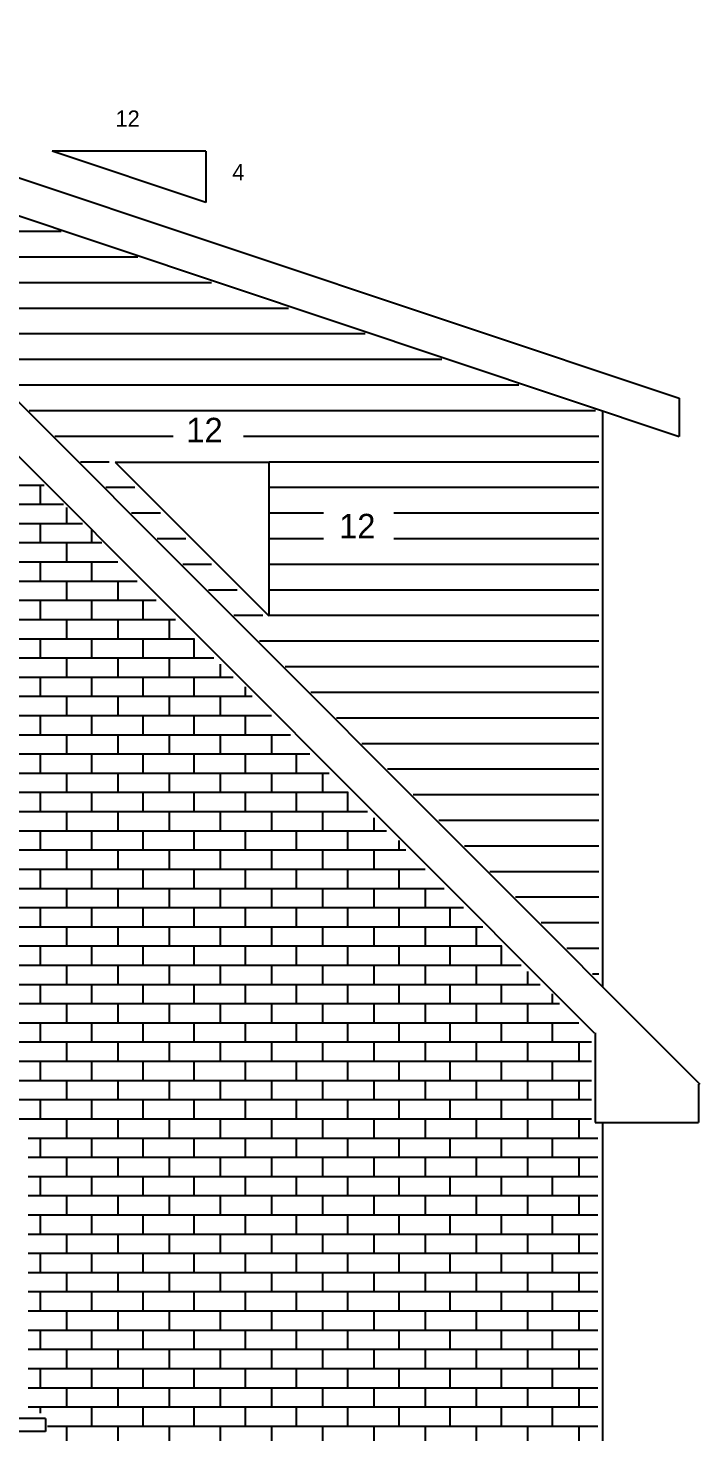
# Model space of a CAD drawing. Extents: x 465 to 796, y 342 to 681.
# Drawn here: x 690.7 to 795.6, y 461.4 to 680.7 of the extents above; entities that cross this region are included whole.
import ezdxf

# ---------------------------------------------------------------- set-up
doc = ezdxf.new("R2010")
doc.units = 0
for name, color, linetype in [('LAYER_12', 12, 'CONTINUOUS'), ('LAYER_14', 14, 'CONTINUOUS'), ('LAYER_15', 15, 'CONTINUOUS'), ('LAYER_2', 2, 'CONTINUOUS'), ('LAYER_4', 4, 'CONTINUOUS')]:
    doc.layers.add(name, color=color, linetype=linetype)

msp = doc.modelspace()

# ---------------------------------------------------------------- linework, layer by layer
at = {"layer": 'LAYER_14'}
for p, q in [((718.44, 661.47), (694.44, 661.47)), ((718.44, 653.47), (694.44, 661.47)), ((718.44, 661.47), (718.44, 653.47)), ((693.38, 463.5), (639.88, 463.5)), ((693.38, 463.5), (693.38, 461.5)), ((693.38, 461.5), (639.88, 461.5))]:
    msp.add_line(p, q, dxfattribs=at)
at = {"layer": 'LAYER_15'}
for p, q in [((670.82, 648.97), (694.82, 648.97)), ((694.82, 648.97), (695.82, 648.97)), ((670.82, 644.97), (694.82, 644.97)), ((694.82, 644.97), (707.82, 644.97)), ((670.82, 640.97), (694.82, 640.97)), ((670.82, 640.97), (694.82, 640.97)), ((694.82, 640.97), (718.82, 640.97)), ((694.82, 640.97), (718.82, 640.97)), ((718.82, 640.97), (719.32, 640.97)), ((718.82, 640.97), (719.32, 640.97)), ((674.82, 636.97), (694.82, 636.97)), ((694.82, 636.97), (718.82, 636.97)), ((718.82, 636.97), (731.32, 636.97)), ((678.82, 632.97), (694.82, 632.97)), ((694.82, 632.97), (718.82, 632.97)), ((718.82, 632.97), (742.82, 632.97)), ((742.82, 632.97), (743.32, 632.97)), ((682.82, 628.97), (694.82, 628.97)), ((694.82, 628.97), (718.82, 628.97)), ((718.82, 628.97), (742.82, 628.97)), ((742.82, 628.97), (755.32, 628.97)), ((686.82, 624.97), (694.82, 624.97)), ((694.82, 624.97), (718.82, 624.97)), ((718.82, 624.97), (742.82, 624.97)), ((742.82, 624.97), (766.82, 624.97)), ((766.82, 624.97), (767.32, 624.97)), ((690.82, 620.97), (694.82, 620.97)), ((694.82, 620.97), (718.82, 620.97)), ((718.82, 620.97), (742.82, 620.97)), ((742.82, 620.97), (766.82, 620.97)), ((766.82, 620.97), (779.32, 620.97)), ((694.82, 616.97), (713.32, 616.97)), ((694.82, 616.97), (713.32, 616.97)), ((724.32, 616.97), (742.82, 616.97)), ((724.32, 616.97), (742.82, 616.97)), ((742.82, 616.97), (766.82, 616.97)), ((742.82, 616.97), (766.82, 616.97)), ((766.82, 616.97), (779.82, 616.97)), ((766.82, 616.97), (779.82, 616.97)), ((698.82, 612.97), (703.32, 612.97)), ((728.32, 612.97), (742.82, 612.97)), ((742.82, 612.97), (766.82, 612.97)), ((766.82, 612.97), (779.82, 612.97)), ((672.68, 609.32), (693.18, 609.32)), ((692.56, 609.32), (692.56, 606.32)), ((702.82, 608.97), (707.32, 608.97)), ((728.32, 608.97), (742.82, 608.97)), ((742.82, 608.97), (766.82, 608.97)), ((766.82, 608.97), (779.82, 608.97)), ((672.68, 606.32), (696.18, 606.32)), ((696.68, 605.82), (696.68, 603.32)), ((672.68, 603.32), (696.68, 603.32)), ((692.56, 603.32), (692.56, 600.32)), ((696.68, 603.32), (699.18, 603.32)), ((706.82, 604.97), (711.32, 604.97)), ((728.32, 604.97), (736.82, 604.97)), ((747.82, 604.97), (766.82, 604.97)), ((766.82, 604.97), (779.82, 604.97)), ((700.56, 602.32), (700.56, 600.32)), ((710.82, 600.97), (715.32, 600.97)), ((728.32, 600.97), (736.82, 600.97)), ((747.82, 600.97), (766.82, 600.97)), ((766.82, 600.97), (779.82, 600.97)), ((672.68, 600.32), (696.68, 600.32)), ((696.68, 600.32), (702.18, 600.32)), ((696.68, 600.32), (696.68, 597.32)), ((672.68, 597.32), (696.68, 597.32)), ((692.56, 597.32), (692.56, 594.32)), ((696.68, 597.32), (704.68, 597.32)), ((700.56, 597.32), (700.56, 594.32)), ((714.82, 596.97), (718.82, 596.97)), ((718.82, 596.97), (719.32, 596.97)), ((728.32, 596.97), (742.82, 596.97)), ((742.82, 596.97), (766.82, 596.97)), ((766.82, 596.97), (779.82, 596.97)), ((672.68, 594.32), (696.68, 594.32)), ((696.68, 594.32), (707.68, 594.32)), ((696.68, 594.32), (696.68, 591.32)), ((704.68, 594.32), (704.68, 591.32)), ((718.82, 592.97), (723.32, 592.97)), ((718.82, 592.97), (723.32, 592.97)), ((728.32, 592.97), (742.82, 592.97)), ((728.32, 592.97), (742.82, 592.97)), ((742.82, 592.97), (766.82, 592.97)), ((742.82, 592.97), (766.82, 592.97)), ((766.82, 592.97), (779.82, 592.97)), ((766.82, 592.97), (779.82, 592.97)), ((672.68, 591.32), (696.68, 591.32)), ((692.56, 591.32), (692.56, 588.32)), ((696.68, 591.32), (710.68, 591.32)), ((700.56, 591.32), (700.56, 588.32)), ((708.56, 591.32), (708.56, 588.32)), ((672.68, 588.32), (696.68, 588.32)), ((696.68, 588.32), (713.68, 588.32)), ((696.68, 588.32), (696.68, 585.32)), ((704.68, 588.32), (704.68, 585.32)), ((712.68, 588.32), (712.68, 585.32)), ((722.82, 588.97), (727.32, 588.97)), ((728.32, 588.97), (742.82, 588.97)), ((742.82, 588.97), (766.82, 588.97)), ((766.82, 588.97), (779.82, 588.97)), ((672.68, 585.32), (696.68, 585.32)), ((692.56, 585.32), (692.56, 582.32)), ((696.68, 585.32), (716.68, 585.32)), ((700.56, 585.32), (700.56, 582.32)), ((708.56, 585.32), (708.56, 582.32)), ((716.56, 585.32), (716.56, 582.32)), ((726.82, 584.97), (742.82, 584.97)), ((742.82, 584.97), (766.82, 584.97)), ((766.82, 584.97), (779.82, 584.97)), ((672.68, 582.32), (696.68, 582.32)), ((696.68, 582.32), (719.68, 582.32)), ((696.68, 582.32), (696.68, 579.32)), ((704.68, 582.32), (704.68, 579.32)), ((712.68, 582.32), (712.68, 579.32)), ((720.68, 581.32), (720.68, 579.32)), ((672.68, 579.32), (696.68, 579.32)), ((692.56, 579.32), (692.56, 576.32)), ((696.68, 579.32), (720.68, 579.32)), ((700.56, 579.32), (700.56, 576.32)), ((708.56, 579.32), (708.56, 576.32)), ((716.56, 579.32), (716.56, 576.32)), ((720.68, 579.32), (722.68, 579.32)), ((730.82, 580.97), (742.82, 580.97)), ((742.82, 580.97), (766.82, 580.97)), ((766.82, 580.97), (779.82, 580.97)), ((724.56, 577.82), (724.56, 576.32)), ((734.82, 576.97), (742.82, 576.97)), ((742.82, 576.97), (766.82, 576.97)), ((766.82, 576.97), (779.82, 576.97)), ((672.68, 576.32), (696.68, 576.32)), ((696.68, 576.32), (720.68, 576.32)), ((696.68, 576.32), (696.68, 573.32)), ((704.68, 576.32), (704.68, 573.32)), ((712.68, 576.32), (712.68, 573.32)), ((720.68, 576.32), (725.68, 576.32)), ((720.68, 576.32), (720.68, 573.32)), ((672.68, 573.32), (696.68, 573.32)), ((692.56, 573.32), (692.56, 570.32)), ((696.68, 573.32), (720.68, 573.32)), ((700.56, 573.32), (700.56, 570.32)), ((708.56, 573.32), (708.56, 570.32)), ((716.56, 573.32), (716.56, 570.32)), ((720.68, 573.32), (728.68, 573.32)), ((724.56, 573.32), (724.56, 570.32)), ((738.82, 572.97), (742.82, 572.97)), ((742.82, 572.97), (766.82, 572.97)), ((766.82, 572.97), (779.82, 572.97)), ((672.68, 570.32), (696.68, 570.32)), ((696.68, 570.32), (720.68, 570.32)), ((696.68, 570.32), (696.68, 567.32)), ((704.68, 570.32), (704.68, 567.32)), ((712.68, 570.32), (712.68, 567.32)), ((720.68, 570.32), (731.68, 570.32)), ((720.68, 570.32), (720.68, 567.32)), ((728.68, 570.32), (728.68, 567.32)), ((742.82, 568.97), (766.82, 568.97)), ((742.82, 568.97), (766.82, 568.97)), ((766.82, 568.97), (779.82, 568.97)), ((766.82, 568.97), (779.82, 568.97)), ((672.68, 567.32), (696.68, 567.32)), ((692.56, 567.32), (692.56, 564.32)), ((696.68, 567.32), (720.68, 567.32)), ((700.56, 567.32), (700.56, 564.32)), ((708.56, 567.32), (708.56, 564.32)), ((716.56, 567.32), (716.56, 564.32)), ((720.68, 567.32), (734.68, 567.32)), ((724.56, 567.32), (724.56, 564.32)), ((732.56, 567.32), (732.56, 564.32)), ((672.68, 564.32), (696.68, 564.32)), ((696.68, 564.32), (720.68, 564.32)), ((696.68, 564.32), (696.68, 561.32)), ((704.68, 564.32), (704.68, 561.32)), ((712.68, 564.32), (712.68, 561.32)), ((720.68, 564.32), (737.68, 564.32)), ((720.68, 564.32), (720.68, 561.32)), ((728.68, 564.32), (728.68, 561.32)), ((736.68, 564.32), (736.68, 561.32)), ((746.82, 564.97), (766.82, 564.97)), ((766.82, 564.97), (779.82, 564.97)), ((672.68, 561.32), (696.68, 561.32)), ((692.56, 561.32), (692.56, 558.32)), ((696.68, 561.32), (720.68, 561.32)), ((700.56, 561.32), (700.56, 558.32)), ((708.56, 561.32), (708.56, 558.32)), ((716.56, 561.32), (716.56, 558.32)), ((720.68, 561.32), (740.68, 561.32)), ((724.56, 561.32), (724.56, 558.32)), ((732.56, 561.32), (732.56, 558.32)), ((740.56, 561.32), (740.56, 558.32)), ((750.82, 560.97), (766.82, 560.97)), ((766.82, 560.97), (779.82, 560.97)), ((672.68, 558.32), (696.68, 558.32)), ((696.68, 558.32), (720.68, 558.32)), ((696.68, 558.32), (696.68, 555.32)), ((704.68, 558.32), (704.68, 555.32)), ((712.68, 558.32), (712.68, 555.32)), ((720.68, 558.32), (743.68, 558.32)), ((720.68, 558.32), (720.68, 555.32)), ((728.68, 558.32), (728.68, 555.32)), ((736.68, 558.32), (736.68, 555.32)), ((744.68, 557.32), (744.68, 555.32)), ((672.68, 555.32), (696.68, 555.32)), ((692.56, 555.32), (692.56, 552.32)), ((696.68, 555.32), (720.68, 555.32)), ((700.56, 555.32), (700.56, 552.32)), ((708.56, 555.32), (708.56, 552.32)), ((716.56, 555.32), (716.56, 552.32)), ((720.68, 555.32), (744.68, 555.32)), ((724.56, 555.32), (724.56, 552.32)), ((732.56, 555.32), (732.56, 552.32)), ((740.56, 555.32), (740.56, 552.32)), ((744.68, 555.32), (746.68, 555.32)), ((754.82, 556.97), (766.82, 556.97)), ((766.82, 556.97), (779.82, 556.97)), ((748.56, 553.82), (748.56, 552.32)), ((758.82, 552.97), (766.82, 552.97)), ((766.82, 552.97), (779.82, 552.97)), ((672.68, 552.32), (696.68, 552.32)), ((696.68, 552.32), (720.68, 552.32)), ((696.68, 552.32), (696.68, 549.32)), ((704.68, 552.32), (704.68, 549.32)), ((712.68, 552.32), (712.68, 549.32)), ((720.68, 552.32), (744.68, 552.32)), ((720.68, 552.32), (720.68, 549.32)), ((728.68, 552.32), (728.68, 549.32)), ((736.68, 552.32), (736.68, 549.32)), ((744.68, 552.32), (749.68, 552.32)), ((744.68, 552.32), (744.68, 549.32)), ((672.68, 549.32), (696.68, 549.32)), ((692.56, 549.32), (692.56, 546.32)), ((696.68, 549.32), (720.68, 549.32)), ((700.56, 549.32), (700.56, 546.32)), ((708.56, 549.32), (708.56, 546.32)), ((716.56, 549.32), (716.56, 546.32)), ((720.68, 549.32), (744.68, 549.32)), ((724.56, 549.32), (724.56, 546.32)), ((732.56, 549.32), (732.56, 546.32)), ((740.56, 549.32), (740.56, 546.32)), ((744.68, 549.32), (752.68, 549.32)), ((748.56, 549.32), (748.56, 546.32)), ((762.82, 548.97), (766.82, 548.97)), ((766.82, 548.97), (779.82, 548.97)), ((672.68, 546.32), (696.68, 546.32)), ((696.68, 546.32), (720.68, 546.32)), ((696.68, 546.32), (696.68, 543.32)), ((704.68, 546.32), (704.68, 543.32)), ((712.68, 546.32), (712.68, 543.32)), ((720.68, 546.32), (744.68, 546.32)), ((720.68, 546.32), (720.68, 543.32)), ((728.68, 546.32), (728.68, 543.32)), ((736.68, 546.32), (736.68, 543.32)), ((744.68, 546.32), (755.68, 546.32)), ((744.68, 546.32), (744.68, 543.32)), ((752.68, 546.32), (752.68, 543.32)), ((766.82, 544.97), (779.82, 544.97)), ((766.82, 544.97), (779.82, 544.97)), ((672.68, 543.32), (696.68, 543.32)), ((692.56, 543.32), (692.56, 540.32)), ((696.68, 543.32), (720.68, 543.32)), ((700.56, 543.32), (700.56, 540.32)), ((708.56, 543.32), (708.56, 540.32)), ((716.56, 543.32), (716.56, 540.32)), ((720.68, 543.32), (744.68, 543.32)), ((724.56, 543.32), (724.56, 540.32)), ((732.56, 543.32), (732.56, 540.32)), ((740.56, 543.32), (740.56, 540.32)), ((744.68, 543.32), (758.68, 543.32)), ((748.56, 543.32), (748.56, 540.32)), ((756.56, 543.32), (756.56, 540.32)), ((672.68, 540.32), (696.68, 540.32)), ((696.68, 540.32), (720.68, 540.32)), ((696.68, 540.32), (696.68, 537.32)), ((704.68, 540.32), (704.68, 537.32)), ((712.68, 540.32), (712.68, 537.32)), ((720.68, 540.32), (744.68, 540.32)), ((720.68, 540.32), (720.68, 537.32)), ((728.68, 540.32), (728.68, 537.32)), ((736.68, 540.32), (736.68, 537.32)), ((744.68, 540.32), (761.68, 540.32)), ((744.68, 540.32), (744.68, 537.32)), ((752.68, 540.32), (752.68, 537.32)), ((760.68, 540.32), (760.68, 537.32)), ((770.82, 540.97), (779.82, 540.97)), ((672.68, 537.32), (696.68, 537.32)), ((692.56, 537.32), (692.56, 534.32)), ((696.68, 537.32), (720.68, 537.32)), ((700.56, 537.32), (700.56, 534.32)), ((708.56, 537.32), (708.56, 534.32)), ((716.56, 537.32), (716.56, 534.32)), ((720.68, 537.32), (744.68, 537.32)), ((724.56, 537.32), (724.56, 534.32)), ((732.56, 537.32), (732.56, 534.32)), ((740.56, 537.32), (740.56, 534.32)), ((744.68, 537.32), (764.68, 537.32)), ((748.56, 537.32), (748.56, 534.32)), ((756.56, 537.32), (756.56, 534.32)), ((764.56, 537.32), (764.56, 534.32)), ((774.82, 536.97), (779.82, 536.97)), ((672.68, 534.32), (696.68, 534.32)), ((696.68, 534.32), (720.68, 534.32)), ((696.68, 534.32), (696.68, 531.32)), ((704.68, 534.32), (704.68, 531.32)), ((712.68, 534.32), (712.68, 531.32)), ((720.68, 534.32), (744.68, 534.32)), ((720.68, 534.32), (720.68, 531.32)), ((728.68, 534.32), (728.68, 531.32)), ((736.68, 534.32), (736.68, 531.32)), ((744.68, 534.32), (767.68, 534.32)), ((744.68, 534.32), (744.68, 531.32)), ((752.68, 534.32), (752.68, 531.32)), ((760.68, 534.32), (760.68, 531.32)), ((768.68, 533.32), (768.68, 531.32)), ((778.82, 532.97), (779.82, 532.97)), ((672.68, 531.32), (696.68, 531.32)), ((692.56, 531.32), (692.56, 528.32)), ((696.68, 531.32), (720.68, 531.32)), ((700.56, 531.32), (700.56, 528.32)), ((708.56, 531.32), (708.56, 528.32)), ((716.56, 531.32), (716.56, 528.32)), ((720.68, 531.32), (744.68, 531.32)), ((724.56, 531.32), (724.56, 528.32)), ((732.56, 531.32), (732.56, 528.32)), ((740.56, 531.32), (740.56, 528.32)), ((744.68, 531.32), (768.68, 531.32)), ((748.56, 531.32), (748.56, 528.32)), ((756.56, 531.32), (756.56, 528.32)), ((764.56, 531.32), (764.56, 528.32)), ((768.68, 531.32), (770.68, 531.32)), ((772.56, 529.82), (772.56, 528.32)), ((672.68, 528.32), (696.68, 528.32)), ((696.68, 528.32), (720.68, 528.32)), ((696.68, 528.32), (696.68, 525.32)), ((704.68, 528.32), (704.68, 525.32)), ((712.68, 528.32), (712.68, 525.32)), ((720.68, 528.32), (744.68, 528.32)), ((720.68, 528.32), (720.68, 525.32)), ((728.68, 528.32), (728.68, 525.32)), ((736.68, 528.32), (736.68, 525.32)), ((744.68, 528.32), (768.68, 528.32)), ((744.68, 528.32), (744.68, 525.32)), ((752.68, 528.32), (752.68, 525.32)), ((760.68, 528.32), (760.68, 525.32)), ((768.68, 528.32), (773.68, 528.32)), ((768.68, 528.32), (768.68, 525.32)), ((672.68, 525.32), (696.68, 525.32)), ((692.56, 525.32), (692.56, 522.32)), ((696.68, 525.32), (720.68, 525.32)), ((700.56, 525.32), (700.56, 522.32)), ((708.56, 525.32), (708.56, 522.32)), ((716.56, 525.32), (716.56, 522.32)), ((720.68, 525.32), (744.68, 525.32)), ((724.56, 525.32), (724.56, 522.32)), ((732.56, 525.32), (732.56, 522.32)), ((740.56, 525.32), (740.56, 522.32)), ((744.68, 525.32), (768.68, 525.32)), ((748.56, 525.32), (748.56, 522.32)), ((756.56, 525.32), (756.56, 522.32)), ((764.56, 525.32), (764.56, 522.32)), ((768.68, 525.32), (776.68, 525.32)), ((772.56, 525.32), (772.56, 522.32)), ((672.68, 522.32), (696.68, 522.32)), ((696.68, 522.32), (720.68, 522.32)), ((696.68, 522.32), (696.68, 519.32)), ((704.68, 522.32), (704.68, 519.32)), ((712.68, 522.32), (712.68, 519.32)), ((720.68, 522.32), (744.68, 522.32)), ((720.68, 522.32), (720.68, 519.32)), ((728.68, 522.32), (728.68, 519.32)), ((736.68, 522.32), (736.68, 519.32)), ((744.68, 522.32), (768.68, 522.32)), ((744.68, 522.32), (744.68, 519.32)), ((752.68, 522.32), (752.68, 519.32)), ((760.68, 522.32), (760.68, 519.32)), ((768.68, 522.32), (778.68, 522.32)), ((768.68, 522.32), (768.68, 519.32)), ((776.68, 522.32), (776.68, 519.32)), ((672.68, 519.32), (696.68, 519.32)), ((692.56, 519.32), (692.56, 516.32)), ((696.68, 519.32), (720.68, 519.32)), ((700.56, 519.32), (700.56, 516.32)), ((708.56, 519.32), (708.56, 516.32)), ((716.56, 519.32), (716.56, 516.32)), ((720.68, 519.32), (744.68, 519.32)), ((724.56, 519.32), (724.56, 516.32)), ((732.56, 519.32), (732.56, 516.32)), ((740.56, 519.32), (740.56, 516.32)), ((744.68, 519.32), (768.68, 519.32)), ((748.56, 519.32), (748.56, 516.32)), ((756.56, 519.32), (756.56, 516.32)), ((764.56, 519.32), (764.56, 516.32)), ((768.68, 519.32), (778.68, 519.32)), ((772.56, 519.32), (772.56, 516.32)), ((672.68, 516.32), (696.68, 516.32)), ((696.68, 516.32), (720.68, 516.32)), ((696.68, 516.32), (696.68, 513.32)), ((704.68, 516.32), (704.68, 513.32)), ((712.68, 516.32), (712.68, 513.32)), ((720.68, 516.32), (744.68, 516.32)), ((720.68, 516.32), (720.68, 513.32)), ((728.68, 516.32), (728.68, 513.32)), ((736.68, 516.32), (736.68, 513.32)), ((744.68, 516.32), (768.68, 516.32)), ((744.68, 516.32), (744.68, 513.32)), ((752.68, 516.32), (752.68, 513.32)), ((760.68, 516.32), (760.68, 513.32)), ((768.68, 516.32), (778.68, 516.32)), ((768.68, 516.32), (768.68, 513.32)), ((776.68, 516.32), (776.68, 513.32)), ((672.68, 513.32), (696.68, 513.32)), ((692.56, 513.32), (692.56, 510.32)), ((696.68, 513.32), (720.68, 513.32)), ((700.56, 513.32), (700.56, 510.32)), ((708.56, 513.32), (708.56, 510.32)), ((716.56, 513.32), (716.56, 510.32)), ((720.68, 513.32), (744.68, 513.32)), ((724.56, 513.32), (724.56, 510.32)), ((732.56, 513.32), (732.56, 510.32)), ((740.56, 513.32), (740.56, 510.32)), ((744.68, 513.32), (768.68, 513.32)), ((748.56, 513.32), (748.56, 510.32)), ((756.56, 513.32), (756.56, 510.32)), ((764.56, 513.32), (764.56, 510.32)), ((768.68, 513.32), (778.68, 513.32)), ((772.56, 513.32), (772.56, 510.32)), ((672.68, 510.32), (696.68, 510.32)), ((696.68, 510.32), (720.68, 510.32)), ((696.68, 510.32), (696.68, 507.32)), ((704.68, 510.32), (704.68, 507.32)), ((712.68, 510.32), (712.68, 507.32)), ((720.68, 510.32), (744.68, 510.32)), ((720.68, 510.32), (720.68, 507.32)), ((728.68, 510.32), (728.68, 507.32)), ((736.68, 510.32), (736.68, 507.32)), ((744.68, 510.32), (768.68, 510.32)), ((744.68, 510.32), (744.68, 507.32)), ((752.68, 510.32), (752.68, 507.32)), ((760.68, 510.32), (760.68, 507.32)), ((768.68, 510.32), (778.68, 510.32)), ((768.68, 510.32), (768.68, 507.32)), ((776.68, 510.32), (776.68, 507.32)), ((690.68, 507.32), (696.68, 507.32)), ((692.56, 507.32), (692.56, 504.32)), ((696.68, 507.32), (720.68, 507.32)), ((700.56, 507.32), (700.56, 504.32)), ((708.56, 507.32), (708.56, 504.32)), ((716.56, 507.32), (716.56, 504.32)), ((720.68, 507.32), (744.68, 507.32)), ((724.56, 507.32), (724.56, 504.32)), ((732.56, 507.32), (732.56, 504.32)), ((740.56, 507.32), (740.56, 504.32)), ((744.68, 507.32), (768.68, 507.32)), ((748.56, 507.32), (748.56, 504.32)), ((756.56, 507.32), (756.56, 504.32)), ((764.56, 507.32), (764.56, 504.32)), ((768.68, 507.32), (779.68, 507.32)), ((772.56, 507.32), (772.56, 504.32)), ((690.68, 504.32), (696.68, 504.32)), ((696.68, 504.32), (720.68, 504.32)), ((696.68, 504.32), (696.68, 501.32)), ((704.68, 504.32), (704.68, 501.32)), ((712.68, 504.32), (712.68, 501.32)), ((720.68, 504.32), (744.68, 504.32)), ((720.68, 504.32), (720.68, 501.32)), ((728.68, 504.32), (728.68, 501.32)), ((736.68, 504.32), (736.68, 501.32)), ((744.68, 504.32), (768.68, 504.32)), ((744.68, 504.32), (744.68, 501.32)), ((752.68, 504.32), (752.68, 501.32)), ((760.68, 504.32), (760.68, 501.32)), ((768.68, 504.32), (779.68, 504.32)), ((768.68, 504.32), (768.68, 501.32)), ((776.68, 504.32), (776.68, 501.32)), ((690.68, 501.32), (696.68, 501.32)), ((692.56, 501.32), (692.56, 498.32)), ((696.68, 501.32), (720.68, 501.32)), ((700.56, 501.32), (700.56, 498.32)), ((708.56, 501.32), (708.56, 498.32)), ((716.56, 501.32), (716.56, 498.32)), ((720.68, 501.32), (744.68, 501.32)), ((724.56, 501.32), (724.56, 498.32)), ((732.56, 501.32), (732.56, 498.32)), ((740.56, 501.32), (740.56, 498.32)), ((744.68, 501.32), (768.68, 501.32)), ((748.56, 501.32), (748.56, 498.32)), ((756.56, 501.32), (756.56, 498.32)), ((764.56, 501.32), (764.56, 498.32)), ((768.68, 501.32), (779.68, 501.32)), ((772.56, 501.32), (772.56, 498.32)), ((690.68, 498.32), (696.68, 498.32)), ((696.68, 498.32), (720.68, 498.32)), ((696.68, 498.32), (696.68, 495.32)), ((704.68, 498.32), (704.68, 495.32)), ((712.68, 498.32), (712.68, 495.32)), ((720.68, 498.32), (744.68, 498.32)), ((720.68, 498.32), (720.68, 495.32)), ((728.68, 498.32), (728.68, 495.32)), ((736.68, 498.32), (736.68, 495.32)), ((744.68, 498.32), (768.68, 498.32)), ((744.68, 498.32), (744.68, 495.32)), ((752.68, 498.32), (752.68, 495.32)), ((760.68, 498.32), (760.68, 495.32)), ((768.68, 498.32), (779.68, 498.32)), ((768.68, 498.32), (768.68, 495.32)), ((776.68, 498.32), (776.68, 495.32)), ((690.68, 495.32), (696.68, 495.32)), ((692.56, 495.32), (692.56, 492.32)), ((696.68, 495.32), (720.68, 495.32)), ((700.56, 495.32), (700.56, 492.32)), ((708.56, 495.32), (708.56, 492.32)), ((716.56, 495.32), (716.56, 492.32)), ((720.68, 495.32), (744.68, 495.32)), ((724.56, 495.32), (724.56, 492.32)), ((732.56, 495.32), (732.56, 492.32)), ((740.56, 495.32), (740.56, 492.32)), ((744.68, 495.32), (768.68, 495.32)), ((748.56, 495.32), (748.56, 492.32)), ((756.56, 495.32), (756.56, 492.32)), ((764.56, 495.32), (764.56, 492.32)), ((768.68, 495.32), (779.68, 495.32)), ((772.56, 495.32), (772.56, 492.32)), ((690.68, 492.32), (696.68, 492.32)), ((696.68, 492.32), (720.68, 492.32)), ((696.68, 492.32), (696.68, 489.32)), ((704.68, 492.32), (704.68, 489.32)), ((712.68, 492.32), (712.68, 489.32)), ((720.68, 492.32), (744.68, 492.32)), ((720.68, 492.32), (720.68, 489.32)), ((728.68, 492.32), (728.68, 489.32)), ((736.68, 492.32), (736.68, 489.32)), ((744.68, 492.32), (768.68, 492.32)), ((744.68, 492.32), (744.68, 489.32)), ((752.68, 492.32), (752.68, 489.32)), ((760.68, 492.32), (760.68, 489.32)), ((768.68, 492.32), (779.68, 492.32)), ((768.68, 492.32), (768.68, 489.32)), ((776.68, 492.32), (776.68, 489.32)), ((690.68, 489.32), (696.68, 489.32)), ((692.56, 489.32), (692.56, 486.32)), ((696.68, 489.32), (720.68, 489.32)), ((700.56, 489.32), (700.56, 486.32)), ((708.56, 489.32), (708.56, 486.32)), ((716.56, 489.32), (716.56, 486.32)), ((720.68, 489.32), (744.68, 489.32)), ((724.56, 489.32), (724.56, 486.32)), ((732.56, 489.32), (732.56, 486.32)), ((740.56, 489.32), (740.56, 486.32)), ((744.68, 489.32), (768.68, 489.32)), ((748.56, 489.32), (748.56, 486.32)), ((756.56, 489.32), (756.56, 486.32)), ((764.56, 489.32), (764.56, 486.32)), ((768.68, 489.32), (779.68, 489.32)), ((772.56, 489.32), (772.56, 486.32)), ((690.68, 486.32), (696.68, 486.32)), ((696.68, 486.32), (720.68, 486.32)), ((696.68, 486.32), (696.68, 483.32)), ((704.68, 486.32), (704.68, 483.32)), ((712.68, 486.32), (712.68, 483.32)), ((720.68, 486.32), (744.68, 486.32)), ((720.68, 486.32), (720.68, 483.32)), ((728.68, 486.32), (728.68, 483.32)), ((736.68, 486.32), (736.68, 483.32)), ((744.68, 486.32), (768.68, 486.32)), ((744.68, 486.32), (744.68, 483.32)), ((752.68, 486.32), (752.68, 483.32)), ((760.68, 486.32), (760.68, 483.32)), ((768.68, 486.32), (779.68, 486.32)), ((768.68, 486.32), (768.68, 483.32)), ((776.68, 486.32), (776.68, 483.32)), ((690.68, 483.32), (696.68, 483.32)), ((692.56, 483.32), (692.56, 480.32)), ((696.68, 483.32), (720.68, 483.32)), ((700.56, 483.32), (700.56, 480.32)), ((708.56, 483.32), (708.56, 480.32)), ((716.56, 483.32), (716.56, 480.32)), ((720.68, 483.32), (744.68, 483.32)), ((724.56, 483.32), (724.56, 480.32)), ((732.56, 483.32), (732.56, 480.32)), ((740.56, 483.32), (740.56, 480.32)), ((744.68, 483.32), (768.68, 483.32)), ((748.56, 483.32), (748.56, 480.32)), ((756.56, 483.32), (756.56, 480.32)), ((764.56, 483.32), (764.56, 480.32)), ((768.68, 483.32), (779.68, 483.32)), ((772.56, 483.32), (772.56, 480.32)), ((690.68, 480.32), (696.68, 480.32)), ((696.68, 480.32), (720.68, 480.32)), ((696.68, 480.32), (696.68, 477.32)), ((704.68, 480.32), (704.68, 477.32)), ((712.68, 480.32), (712.68, 477.32)), ((720.68, 480.32), (744.68, 480.32)), ((720.68, 480.32), (720.68, 477.32)), ((728.68, 480.32), (728.68, 477.32)), ((736.68, 480.32), (736.68, 477.32)), ((744.68, 480.32), (768.68, 480.32)), ((744.68, 480.32), (744.68, 477.32)), ((752.68, 480.32), (752.68, 477.32)), ((760.68, 480.32), (760.68, 477.32)), ((768.68, 480.32), (779.68, 480.32)), ((768.68, 480.32), (768.68, 477.32)), ((776.68, 480.32), (776.68, 477.32)), ((690.68, 477.32), (696.68, 477.32)), ((692.56, 477.32), (692.56, 474.32)), ((696.68, 477.32), (720.68, 477.32)), ((700.56, 477.32), (700.56, 474.32)), ((708.56, 477.32), (708.56, 474.32)), ((716.56, 477.32), (716.56, 474.32)), ((720.68, 477.32), (744.68, 477.32)), ((724.56, 477.32), (724.56, 474.32)), ((732.56, 477.32), (732.56, 474.32)), ((740.56, 477.32), (740.56, 474.32)), ((744.68, 477.32), (768.68, 477.32)), ((748.56, 477.32), (748.56, 474.32)), ((756.56, 477.32), (756.56, 474.32)), ((764.56, 477.32), (764.56, 474.32)), ((768.68, 477.32), (779.68, 477.32)), ((772.56, 477.32), (772.56, 474.32)), ((690.68, 474.32), (696.68, 474.32)), ((696.68, 474.32), (720.68, 474.32)), ((696.68, 474.32), (696.68, 471.32)), ((704.68, 474.32), (704.68, 471.32)), ((712.68, 474.32), (712.68, 471.32)), ((720.68, 474.32), (744.68, 474.32)), ((720.68, 474.32), (720.68, 471.32)), ((728.68, 474.32), (728.68, 471.32)), ((736.68, 474.32), (736.68, 471.32)), ((744.68, 474.32), (768.68, 474.32)), ((744.68, 474.32), (744.68, 471.32)), ((752.68, 474.32), (752.68, 471.32)), ((760.68, 474.32), (760.68, 471.32)), ((768.68, 474.32), (779.68, 474.32)), ((768.68, 474.32), (768.68, 471.32)), ((776.68, 474.32), (776.68, 471.32)), ((690.68, 471.32), (696.68, 471.32)), ((692.56, 471.32), (692.56, 468.32)), ((696.68, 471.32), (720.68, 471.32)), ((700.56, 471.32), (700.56, 468.32)), ((708.56, 471.32), (708.56, 468.32)), ((716.56, 471.32), (716.56, 468.32)), ((720.68, 471.32), (744.68, 471.32)), ((724.56, 471.32), (724.56, 468.32)), ((732.56, 471.32), (732.56, 468.32)), ((740.56, 471.32), (740.56, 468.32)), ((744.68, 471.32), (768.68, 471.32)), ((748.56, 471.32), (748.56, 468.32)), ((756.56, 471.32), (756.56, 468.32)), ((764.56, 471.32), (764.56, 468.32)), ((768.68, 471.32), (779.68, 471.32)), ((772.56, 471.32), (772.56, 468.32)), ((690.68, 468.32), (696.68, 468.32)), ((696.68, 468.32), (720.68, 468.32)), ((696.68, 468.32), (696.68, 465.32)), ((704.68, 468.32), (704.68, 465.32)), ((712.68, 468.32), (712.68, 465.32)), ((720.68, 468.32), (744.68, 468.32)), ((720.68, 468.32), (720.68, 465.32)), ((728.68, 468.32), (728.68, 465.32)), ((736.68, 468.32), (736.68, 465.32)), ((744.68, 468.32), (768.68, 468.32)), ((744.68, 468.32), (744.68, 465.32)), ((752.68, 468.32), (752.68, 465.32)), ((760.68, 468.32), (760.68, 465.32)), ((768.68, 468.32), (779.68, 468.32)), ((768.68, 468.32), (768.68, 465.32)), ((776.68, 468.32), (776.68, 465.32)), ((690.68, 465.32), (696.68, 465.32)), ((692.56, 465.32), (692.56, 464.32)), ((696.68, 465.32), (720.68, 465.32)), ((700.56, 465.32), (700.56, 462.32)), ((708.56, 465.32), (708.56, 462.32)), ((716.56, 465.32), (716.56, 462.32)), ((720.68, 465.32), (744.68, 465.32)), ((724.56, 465.32), (724.56, 462.32)), ((732.56, 465.32), (732.56, 462.32)), ((740.56, 465.32), (740.56, 462.32)), ((744.68, 465.32), (768.68, 465.32)), ((748.56, 465.32), (748.56, 462.32)), ((756.56, 465.32), (756.56, 462.32)), ((764.56, 465.32), (764.56, 462.32)), ((768.68, 465.32), (779.68, 465.32)), ((772.56, 465.32), (772.56, 462.32)), ((693.68, 462.32), (696.68, 462.32)), ((696.68, 462.32), (720.68, 462.32)), ((696.68, 462.32), (696.68, 459.32)), ((704.68, 462.32), (704.68, 459.32)), ((712.68, 462.32), (712.68, 459.32)), ((720.68, 462.32), (744.68, 462.32)), ((720.68, 462.32), (720.68, 459.32)), ((728.68, 462.32), (728.68, 459.32)), ((736.68, 462.32), (736.68, 459.32)), ((744.68, 462.32), (768.68, 462.32)), ((744.68, 462.32), (744.68, 459.32)), ((752.68, 462.32), (752.68, 459.32)), ((760.68, 462.32), (760.68, 459.32)), ((768.68, 462.32), (779.68, 462.32)), ((768.68, 462.32), (768.68, 459.32)), ((776.68, 462.32), (776.68, 459.32))]:
    msp.add_line(p, q, dxfattribs=at)
at = {"layer": 'LAYER_2'}
for p, q in [((630.8, 680.7), (795.62, 515.75)), ((636.74, 674.84), (792.38, 622.88)), ((630.44, 672.56), (779.12, 523.75)), ((646.02, 665.83), (792.38, 616.88)), ((792.38, 622.88), (792.38, 616.88)), ((780.38, 620.88), (780.38, 531)), ((704.25, 612.88), (728.25, 612.88)), ((704.25, 612.88), (728.25, 588.88)), ((728.25, 612.88), (728.25, 588.88)), ((779.25, 523.75), (779.25, 509.75)), ((795.38, 515.75), (795.38, 509.75)), ((779.25, 509.75), (795.38, 509.75)), ((780.38, 509.75), (780.38, 418.5))]:
    msp.add_line(p, q, dxfattribs=at)

# ---------------------------------------------------------------- texts
at = {"layer": 'LAYER_12'}
msp.add_text('12', height=3.82, dxfattribs=at).set_placement((715.38, 616))
at = {"layer": 'LAYER_14'}
for s, height, p in [('12', 2.547, (704.31, 665.28)), ('4', 2.55, (722.56, 656.91))]:
    msp.add_text(s, height=height, dxfattribs=at).set_placement(p)
at = {"layer": 'LAYER_4'}
msp.add_text('12', height=3.82, dxfattribs=at).set_placement((739.25, 601))

doc.saveas('drawing.dxf')
